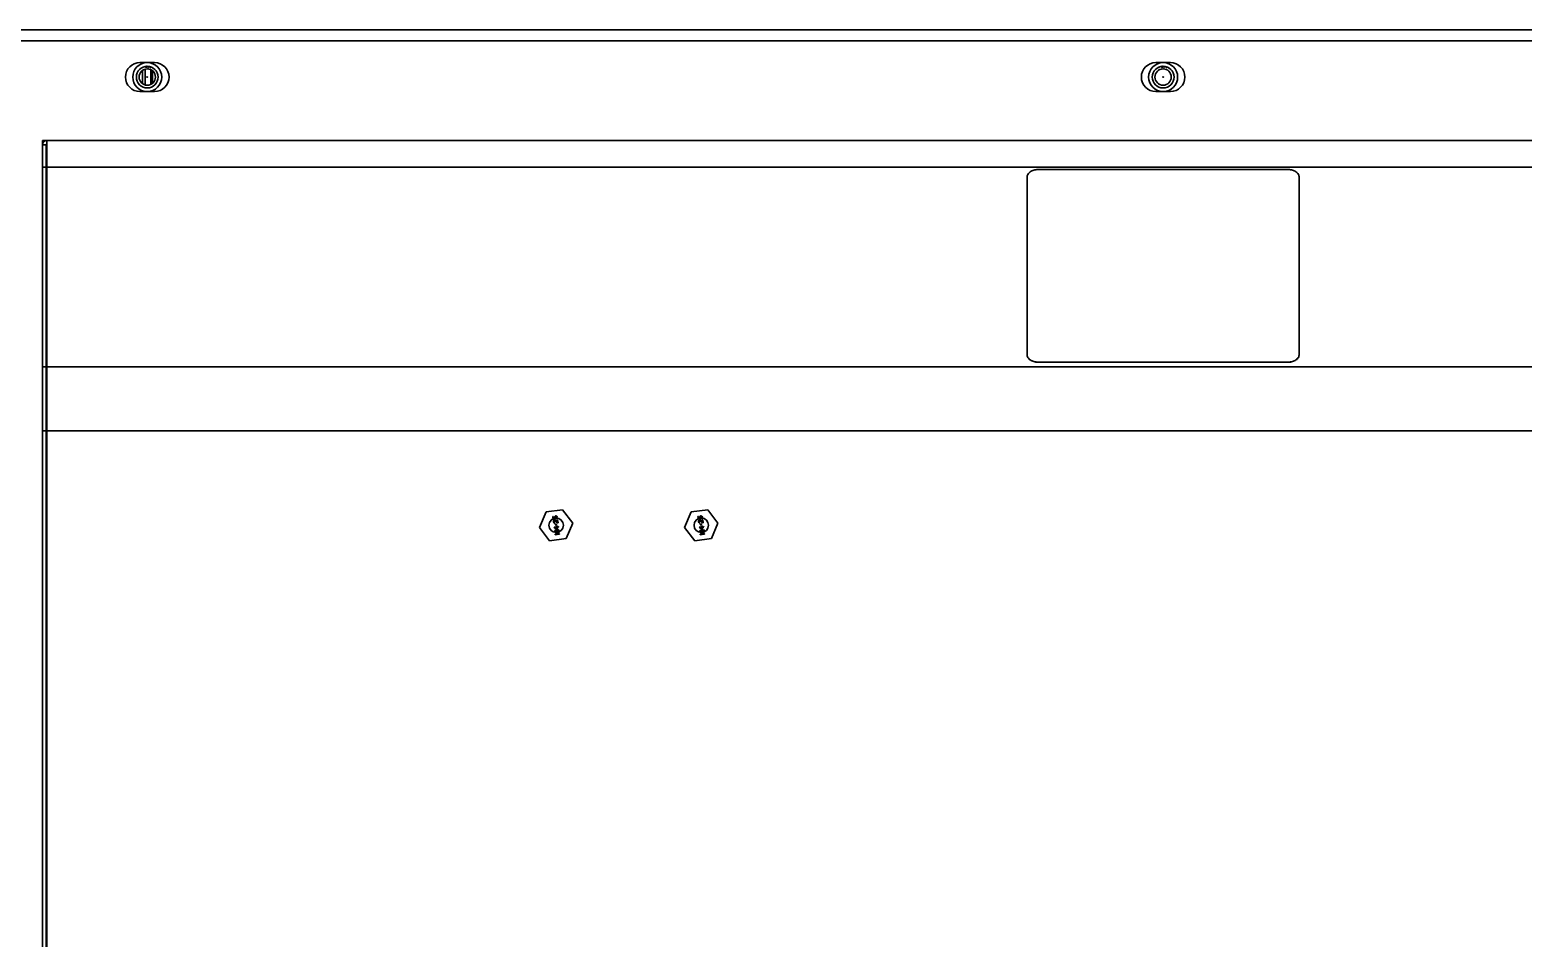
# Model space of a CAD drawing. Header units: millimetres. Extents: x 32496 to 166256, y 3504 to 23939.
# Drawn here: x 51399.5 to 51811.1, y 11805.3 to 12055.6 of the extents above; entities that cross this region are included whole.
import ezdxf

# ---------------------------------------------------------------- set-up
doc = ezdxf.new("R2010")
doc.units = ezdxf.units.MM
doc.layers.get('0').update_dxf_attribs({"lineweight": 35})

msp = doc.modelspace()

# ---------------------------------------------------------------- linework, layer by layer
at = {"linetype": 'Continuous'}
for p, q in [((51357.04, 12055.575), (52066.64, 12055.575)), ((51354.84, 12052.575), (52068.84, 12052.575)), ((51433.84, 12046.575), (51429.84, 12046.575)), ((51430.566, 12040.729), (51430.566, 12044.422)), ((51430.775, 12045.296), (51430.704, 12045.343)), ((51430.766, 12045.372), (51430.775, 12045.348)), ((51430.775, 12045.348), (51430.802, 12045.309)), ((51430.802, 12045.296), (51430.775, 12045.296)), ((51430.802, 12045.309), (51430.802, 12045.296)), ((51431.273, 12044.749), (51431.273, 12040.402)), ((51431.278, 12045.438), (51431.364, 12045.438)), ((51431.295, 12045.385), (51431.278, 12045.438)), ((51431.347, 12045.314), (51431.295, 12045.385)), ((51431.433, 12045.261), (51431.347, 12045.314)), ((51431.364, 12045.438), (51431.399, 12045.385)), ((51431.399, 12045.385), (51431.45, 12045.349)), ((51431.52, 12045.243), (51431.433, 12045.261)), ((51431.45, 12045.349), (51431.502, 12045.332)), ((51431.589, 12045.544), (51431.502, 12045.544)), ((51431.502, 12045.332), (51431.606, 12045.332)), ((51431.589, 12045.243), (51431.52, 12045.243)), ((51431.675, 12045.561), (51431.589, 12045.544)), ((51431.675, 12045.261), (51431.589, 12045.243)), ((51431.606, 12045.332), (51431.658, 12045.349)), ((51431.658, 12045.349), (51431.71, 12045.385)), ((51431.762, 12045.314), (51431.675, 12045.261)), ((51431.71, 12045.385), (51431.744, 12045.438)), ((51431.744, 12045.438), (51431.762, 12045.491)), ((51431.762, 12045.491), (51431.775, 12045.57)), ((51431.814, 12045.385), (51431.762, 12045.314)), ((51431.848, 12045.473), (51431.814, 12045.385)), ((51431.862, 12045.573), (51431.848, 12045.473)), ((51432.004, 12045.244), (51432.004, 12045.561)), ((51432.159, 12045.244), (51432.004, 12045.244)), ((51432.107, 12045.552), (51432.108, 12045.42)), ((51432.108, 12045.42), (51432.155, 12045.548)), ((51432.263, 12045.539), (51432.159, 12045.244)), ((51432.678, 12045.244), (51432.601, 12045.466)), ((51432.834, 12045.244), (51432.678, 12045.244)), ((51432.726, 12045.432), (51432.73, 12045.421)), ((51432.73, 12045.421), (51432.73, 12045.431)), ((51432.808, 12040.548), (51432.808, 12044.603)), ((51432.834, 12045.404), (51432.834, 12045.244)), ((51432.95, 12044.523), (51432.95, 12040.628)), ((51433.335, 12044.244), (51433.335, 12040.907)), ((51713.84, 12046.575), (51709.84, 12046.575)), ((51710.775, 12045.296), (51710.704, 12045.343)), ((51710.766, 12045.372), (51710.775, 12045.348)), ((51710.775, 12045.348), (51710.802, 12045.309)), ((51710.802, 12045.296), (51710.775, 12045.296)), ((51710.802, 12045.309), (51710.802, 12045.296)), ((51711.278, 12045.438), (51711.364, 12045.438)), ((51711.295, 12045.385), (51711.278, 12045.438)), ((51711.347, 12045.314), (51711.295, 12045.385)), ((51711.433, 12045.261), (51711.347, 12045.314)), ((51711.364, 12045.438), (51711.399, 12045.385)), ((51711.399, 12045.385), (51711.45, 12045.349)), ((51711.52, 12045.243), (51711.433, 12045.261)), ((51711.45, 12045.349), (51711.502, 12045.332)), ((51711.589, 12045.544), (51711.502, 12045.544)), ((51711.502, 12045.332), (51711.606, 12045.332)), ((51711.589, 12045.243), (51711.52, 12045.243)), ((51711.675, 12045.561), (51711.589, 12045.544)), ((51711.675, 12045.261), (51711.589, 12045.243)), ((51711.606, 12045.332), (51711.658, 12045.349)), ((51711.658, 12045.349), (51711.71, 12045.385)), ((51711.762, 12045.314), (51711.675, 12045.261)), ((51711.71, 12045.385), (51711.744, 12045.438)), ((51711.744, 12045.438), (51711.762, 12045.491)), ((51711.762, 12045.491), (51711.775, 12045.57)), ((51711.814, 12045.385), (51711.762, 12045.314)), ((51711.848, 12045.473), (51711.814, 12045.385)), ((51711.862, 12045.573), (51711.848, 12045.473)), ((51712.004, 12045.244), (51712.004, 12045.561)), ((51712.159, 12045.244), (51712.004, 12045.244)), ((51712.107, 12045.552), (51712.108, 12045.42)), ((51712.108, 12045.42), (51712.155, 12045.548)), ((51712.263, 12045.539), (51712.159, 12045.244)), ((51712.678, 12045.244), (51712.601, 12045.466)), ((51712.834, 12045.244), (51712.678, 12045.244)), ((51712.726, 12045.432), (51712.73, 12045.421)), ((51712.73, 12045.421), (51712.73, 12045.431)), ((51712.834, 12045.404), (51712.834, 12045.244)), ((51429.84, 12038.575), (51433.84, 12038.575)), ((51709.84, 12038.575), (51713.84, 12038.575)), ((51402.94, 12025.075), (51404.14, 12025.075)), ((51402.94, 12023.875), (51402.94, 12025.075)), ((51403.94, 12023.876), (51402.94, 12023.876)), ((51402.94, 12023.875), (51402.94, 11555.075)), ((51403.94, 11555.075), (51403.94, 12023.875)), ((51404.14, 12025.075), (52019.54, 12025.075)), ((51404.14, 12025.075), (51404.14, 11555.075)), ((51403.94, 12017.753), (51402.94, 12017.753)), ((52019.54, 12017.753), (51404.14, 12017.753)), ((51674.34, 11966.134), (51674.34, 12014.96)), ((51677.34, 12017.081), (51746.34, 12017.081)), ((51749.34, 12014.96), (51749.34, 11966.134)), ((51404.14, 12005.075), (51403.94, 12005.075)), ((51404.14, 12005.075), (51403.94, 12005.075)), ((51404.14, 12004.875), (51403.94, 12004.875)), ((51404.14, 11999.075), (51403.94, 11999.075)), ((51402.94, 11962.753), (51403.94, 11962.753)), ((51404.14, 11962.753), (52019.54, 11962.753)), ((51746.34, 11964.048), (51677.34, 11964.048)), ((51677.34, 11964.048), (51677.34, 11964.013)), ((51746.34, 11964.013), (51677.34, 11964.013)), ((51746.34, 11964.013), (51746.34, 11964.048)), ((51403.94, 11945.075), (51402.94, 11945.075)), ((51404.14, 11944.075), (51403.94, 11944.075)), ((52019.54, 11945.075), (51404.14, 11945.075)), ((51546.331, 11923.333), (51541.748, 11922.755)), ((51546.331, 11923.333), (51549.122, 11919.653)), ((51586.331, 11923.333), (51581.748, 11922.755)), ((51586.331, 11923.333), (51589.122, 11919.653)), ((51539.957, 11918.498), (51541.748, 11922.755)), ((51543.629, 11921.506), (51543.755, 11921.522)), ((51543.735, 11920.662), (51543.629, 11921.506)), ((51544.394, 11920.745), (51543.735, 11920.662)), ((51543.755, 11921.522), (51543.846, 11920.802)), ((51543.814, 11920.244), (51543.807, 11920.092)), ((51543.819, 11919.993), (51543.807, 11920.092)), ((51543.852, 11920.349), (51543.814, 11920.244)), ((51543.819, 11919.993), (51543.867, 11919.822)), ((51543.846, 11920.802), (51544.251, 11920.853)), ((51543.94, 11920.461), (51543.852, 11920.349)), ((51543.867, 11919.822), (51543.93, 11919.729)), ((51543.93, 11919.729), (51544.044, 11919.643)), ((51543.937, 11920.083), (51543.946, 11920.21)), ((51543.937, 11920.083), (51543.949, 11919.984)), ((51544.039, 11920.499), (51543.94, 11920.461)), ((51543.946, 11920.21), (51543.988, 11920.291)), ((51543.99, 11919.863), (51543.949, 11919.984)), ((51543.988, 11920.291), (51544.057, 11920.35)), ((51544.05, 11919.795), (51543.99, 11919.863)), ((51544.039, 11920.499), (51544.089, 11920.505)), ((51544.044, 11919.643), (51544.148, 11919.631)), ((51544.132, 11919.755), (51544.05, 11919.795)), ((51544.108, 11920.357), (51544.057, 11920.35)), ((51544.194, 11920.493), (51544.089, 11920.505)), ((51544.11, 11921.365), (51544.1, 11921.237)), ((51544.119, 11921.089), (51544.1, 11921.237)), ((51544.108, 11920.357), (51544.216, 11920.32)), ((51544.17, 11921.498), (51544.11, 11921.365)), ((51544.119, 11921.089), (51544.16, 11920.968)), ((51544.132, 11919.755), (51544.148, 11919.631)), ((51544.16, 11920.968), (51544.251, 11920.853)), ((51544.262, 11921.585), (51544.17, 11921.498)), ((51544.276, 11920.453), (51544.194, 11920.493)), ((51544.216, 11920.32), (51544.937, 11919.705)), ((51544.227, 11921.253), (51544.24, 11921.356)), ((51544.227, 11921.253), (51544.245, 11921.105)), ((51544.24, 11921.356), (51544.281, 11921.437)), ((51544.283, 11921.009), (51544.245, 11921.105)), ((51544.382, 11921.651), (51544.262, 11921.585)), ((51544.271, 11919.268), (51544.448, 11919.291)), ((51544.277, 11919.219), (51544.271, 11919.268)), ((51544.911, 11919.903), (51544.276, 11920.453)), ((51544.455, 11919.241), (51544.277, 11919.219)), ((51544.281, 11921.437), (51544.351, 11921.496)), ((51544.372, 11920.919), (51544.283, 11921.009)), ((51544.328, 11919.427), (51544.306, 11919.399)), ((51544.306, 11919.399), (51544.448, 11919.291)), ((51544.499, 11919.297), (51544.328, 11919.427)), ((51544.455, 11919.241), (51544.344, 11919.101)), ((51544.351, 11921.496), (51544.423, 11921.53)), ((51544.372, 11920.919), (51544.394, 11920.745)), ((51544.372, 11919.08), (51544.505, 11919.248)), ((51544.382, 11921.651), (51544.484, 11921.664)), ((51544.474, 11921.537), (51544.423, 11921.53)), ((51544.474, 11921.537), (51544.553, 11921.521)), ((51544.617, 11921.63), (51544.484, 11921.664)), ((51544.632, 11919.465), (51544.499, 11919.297)), ((51544.505, 11919.248), (51544.676, 11919.118)), ((51544.55, 11919.304), (51544.661, 11919.443)), ((51544.55, 11919.304), (51544.727, 11919.326)), ((51544.553, 11921.521), (51544.635, 11921.481)), ((51544.733, 11919.276), (51544.556, 11919.254)), ((51544.698, 11919.146), (51544.556, 11919.254)), ((51544.698, 11920.985), (51544.603, 11920.923)), ((51544.622, 11920.774), (51544.603, 11920.923)), ((51544.727, 11921.569), (51544.617, 11921.63)), ((51544.622, 11920.774), (51544.717, 11920.836)), ((51544.661, 11919.443), (51544.632, 11919.465)), ((51544.635, 11921.481), (51544.695, 11921.413)), ((51544.695, 11921.413), (51544.733, 11921.317)), ((51544.739, 11921.066), (51544.698, 11920.985)), ((51544.717, 11920.836), (51544.809, 11920.924)), ((51544.819, 11921.454), (51544.727, 11921.569)), ((51544.727, 11919.326), (51544.733, 11919.276)), ((51544.752, 11921.168), (51544.733, 11921.317)), ((51544.752, 11921.168), (51544.739, 11921.066)), ((51544.809, 11920.924), (51544.869, 11921.057)), ((51544.86, 11921.333), (51544.819, 11921.454)), ((51544.824, 11920.598), (51544.951, 11920.614)), ((51544.911, 11919.903), (51544.824, 11920.598)), ((51544.86, 11921.333), (51544.879, 11921.184)), ((51544.869, 11921.057), (51544.879, 11921.184)), ((51545.063, 11919.721), (51544.937, 11919.705)), ((51544.951, 11920.614), (51545.063, 11919.721)), ((51549.122, 11919.653), (51547.331, 11915.396)), ((51579.957, 11918.498), (51581.748, 11922.755)), ((51583.629, 11921.506), (51583.755, 11921.522)), ((51583.735, 11920.662), (51583.629, 11921.506)), ((51584.394, 11920.745), (51583.735, 11920.662)), ((51583.755, 11921.522), (51583.846, 11920.802)), ((51583.814, 11920.244), (51583.807, 11920.092)), ((51583.819, 11919.993), (51583.807, 11920.092)), ((51583.852, 11920.349), (51583.814, 11920.244)), ((51583.819, 11919.993), (51583.867, 11919.822)), ((51583.846, 11920.802), (51584.251, 11920.853)), ((51583.94, 11920.461), (51583.852, 11920.349)), ((51583.867, 11919.822), (51583.93, 11919.729)), ((51583.93, 11919.729), (51584.044, 11919.643)), ((51583.937, 11920.083), (51583.946, 11920.21)), ((51583.937, 11920.083), (51583.949, 11919.984)), ((51584.039, 11920.499), (51583.94, 11920.461)), ((51583.946, 11920.21), (51583.988, 11920.291)), ((51583.99, 11919.863), (51583.949, 11919.984)), ((51583.988, 11920.291), (51584.057, 11920.35)), ((51584.05, 11919.795), (51583.99, 11919.863)), ((51584.039, 11920.499), (51584.089, 11920.505)), ((51584.044, 11919.643), (51584.148, 11919.631)), ((51584.132, 11919.755), (51584.05, 11919.795)), ((51584.108, 11920.357), (51584.057, 11920.35)), ((51584.194, 11920.493), (51584.089, 11920.505)), ((51584.11, 11921.365), (51584.1, 11921.237)), ((51584.119, 11921.089), (51584.1, 11921.237)), ((51584.108, 11920.357), (51584.216, 11920.32)), ((51584.17, 11921.498), (51584.11, 11921.365)), ((51584.119, 11921.089), (51584.16, 11920.968)), ((51584.132, 11919.755), (51584.148, 11919.631)), ((51584.16, 11920.968), (51584.251, 11920.853)), ((51584.262, 11921.585), (51584.17, 11921.498)), ((51584.276, 11920.453), (51584.194, 11920.493)), ((51584.216, 11920.32), (51584.937, 11919.705)), ((51584.227, 11921.253), (51584.24, 11921.356)), ((51584.227, 11921.253), (51584.245, 11921.105)), ((51584.24, 11921.356), (51584.281, 11921.437)), ((51584.283, 11921.009), (51584.245, 11921.105)), ((51584.382, 11921.651), (51584.262, 11921.585)), ((51584.271, 11919.268), (51584.448, 11919.291)), ((51584.277, 11919.219), (51584.271, 11919.268)), ((51584.911, 11919.903), (51584.276, 11920.453)), ((51584.455, 11919.241), (51584.277, 11919.219)), ((51584.281, 11921.437), (51584.351, 11921.496)), ((51584.372, 11920.919), (51584.283, 11921.009)), ((51584.328, 11919.427), (51584.306, 11919.399)), ((51584.306, 11919.399), (51584.448, 11919.291)), ((51584.499, 11919.297), (51584.328, 11919.427)), ((51584.455, 11919.241), (51584.344, 11919.101)), ((51584.351, 11921.496), (51584.423, 11921.53)), ((51584.372, 11920.919), (51584.394, 11920.745)), ((51584.372, 11919.08), (51584.505, 11919.248)), ((51584.382, 11921.651), (51584.484, 11921.664)), ((51584.474, 11921.537), (51584.423, 11921.53)), ((51584.474, 11921.537), (51584.553, 11921.521)), ((51584.617, 11921.63), (51584.484, 11921.664)), ((51584.632, 11919.465), (51584.499, 11919.297)), ((51584.505, 11919.248), (51584.676, 11919.118)), ((51584.55, 11919.304), (51584.661, 11919.443)), ((51584.55, 11919.304), (51584.727, 11919.326)), ((51584.553, 11921.521), (51584.635, 11921.481)), ((51584.733, 11919.276), (51584.556, 11919.254)), ((51584.698, 11919.146), (51584.556, 11919.254)), ((51584.698, 11920.985), (51584.603, 11920.923)), ((51584.622, 11920.774), (51584.603, 11920.923)), ((51584.727, 11921.569), (51584.617, 11921.63)), ((51584.622, 11920.774), (51584.717, 11920.836)), ((51584.661, 11919.443), (51584.632, 11919.465)), ((51584.635, 11921.481), (51584.695, 11921.413)), ((51584.695, 11921.413), (51584.733, 11921.317)), ((51584.739, 11921.066), (51584.698, 11920.985)), ((51584.717, 11920.836), (51584.809, 11920.924)), ((51584.819, 11921.454), (51584.727, 11921.569)), ((51584.727, 11919.326), (51584.733, 11919.276)), ((51584.752, 11921.168), (51584.733, 11921.317)), ((51584.752, 11921.168), (51584.739, 11921.066)), ((51584.809, 11920.924), (51584.869, 11921.057)), ((51584.86, 11921.333), (51584.819, 11921.454)), ((51584.824, 11920.598), (51584.951, 11920.614)), ((51584.911, 11919.903), (51584.824, 11920.598)), ((51584.86, 11921.333), (51584.879, 11921.184)), ((51584.869, 11921.057), (51584.879, 11921.184)), ((51585.063, 11919.721), (51584.937, 11919.705)), ((51584.951, 11920.614), (51585.063, 11919.721)), ((51589.122, 11919.653), (51587.331, 11915.396)), ((51542.749, 11914.818), (51539.957, 11918.498)), ((51542.749, 11914.818), (51547.331, 11915.396)), ((51543.998, 11918.579), (51544.682, 11918.665)), ((51544.016, 11918.43), (51543.998, 11918.579)), ((51544.016, 11918.43), (51544.775, 11917.921)), ((51544.116, 11917.636), (51545.307, 11917.786)), ((51544.145, 11917.413), (51544.116, 11917.636)), ((51544.145, 11917.413), (51545.255, 11917.175)), ((51544.7, 11918.516), (51544.219, 11918.456)), ((51544.753, 11918.095), (51544.219, 11918.456)), ((51545.255, 11917.175), (51544.238, 11916.669)), ((51544.266, 11916.446), (51544.238, 11916.669)), ((51545.457, 11916.596), (51544.266, 11916.446)), ((51544.344, 11919.101), (51544.372, 11919.08)), ((51545.326, 11917.637), (51544.388, 11917.519)), ((51545.369, 11917.29), (51544.388, 11917.519)), ((51544.501, 11916.626), (51545.395, 11917.092)), ((51544.501, 11916.626), (51545.438, 11916.745)), ((51544.65, 11918.913), (51544.802, 11918.932)), ((51544.682, 11918.665), (51544.65, 11918.913)), ((51544.676, 11919.118), (51544.698, 11919.146)), ((51544.753, 11918.095), (51544.7, 11918.516)), ((51544.927, 11917.94), (51544.775, 11917.921)), ((51544.802, 11918.932), (51544.834, 11918.684)), ((51544.834, 11918.684), (51545.188, 11918.729)), ((51545.207, 11918.58), (51544.852, 11918.535)), ((51544.852, 11918.535), (51544.927, 11917.94)), ((51545.188, 11918.729), (51545.207, 11918.58)), ((51545.307, 11917.786), (51545.326, 11917.637)), ((51545.369, 11917.29), (51545.395, 11917.092)), ((51545.438, 11916.745), (51545.457, 11916.596)), ((51582.749, 11914.818), (51579.957, 11918.498)), ((51582.749, 11914.818), (51587.331, 11915.396)), ((51583.998, 11918.579), (51584.682, 11918.665)), ((51584.016, 11918.43), (51583.998, 11918.579)), ((51584.016, 11918.43), (51584.775, 11917.921)), ((51584.116, 11917.636), (51585.307, 11917.786)), ((51584.145, 11917.413), (51584.116, 11917.636)), ((51584.145, 11917.413), (51585.255, 11917.175)), ((51584.7, 11918.516), (51584.219, 11918.456)), ((51584.753, 11918.095), (51584.219, 11918.456)), ((51585.255, 11917.175), (51584.238, 11916.669)), ((51584.266, 11916.446), (51584.238, 11916.669)), ((51585.457, 11916.596), (51584.266, 11916.446)), ((51584.344, 11919.101), (51584.372, 11919.08)), ((51585.326, 11917.637), (51584.388, 11917.519)), ((51585.369, 11917.29), (51584.388, 11917.519)), ((51584.501, 11916.626), (51585.395, 11917.092)), ((51584.501, 11916.626), (51585.438, 11916.745)), ((51584.65, 11918.913), (51584.802, 11918.932)), ((51584.682, 11918.665), (51584.65, 11918.913)), ((51584.676, 11919.118), (51584.698, 11919.146)), ((51584.753, 11918.095), (51584.7, 11918.516)), ((51584.927, 11917.94), (51584.775, 11917.921)), ((51584.802, 11918.932), (51584.834, 11918.684)), ((51584.834, 11918.684), (51585.188, 11918.729)), ((51585.207, 11918.58), (51584.852, 11918.535)), ((51584.852, 11918.535), (51584.927, 11917.94)), ((51585.188, 11918.729), (51585.207, 11918.58)), ((51585.307, 11917.786), (51585.326, 11917.637)), ((51585.369, 11917.29), (51585.395, 11917.092)), ((51585.438, 11916.745), (51585.457, 11916.596)), ((51403.94, 11898.986), (51404.14, 11898.986)), ((51403.94, 11897.947), (51404.14, 11897.947))]:
    msp.add_line(p, q, dxfattribs=at)
for centre, radius in [((51431.84, 12042.575), 4), ((51431.84, 12042.575), 3), ((51431.84, 12042.575), 2.25), ((51431.84, 12042.575), 0.1), ((51711.84, 12042.575), 4), ((51711.84, 12042.575), 3), ((51711.84, 12042.575), 2.25), ((51711.84, 12042.575), 0.1), ((51544.54, 11919.075), 2), ((51584.54, 11919.075), 2)]:
    msp.add_circle(centre, radius, dxfattribs=at)
for centre, radius, start, end in [((51429.84, 12042.575), 4, 90, 270), ((51433.84, 12042.575), 4, 270, 90), ((51709.84, 12042.575), 4, 90, 270), ((51713.84, 12042.575), 4, 270, 90), ((51404.14, 12023.875), 1.2, 90, 180), ((51404.14, 12023.875), 0.2, 90, 180), ((51675.826, 11966.17), 1.486, 180.00048, 181.32068), ((51747.854, 11966.17), 1.486, 358.67932, 359.99952)]:
    msp.add_arc(centre, radius, start, end, dxfattribs=at)
for points, knots in [([(51674.34, 12014.96), (51674.34, 12015.099), (51674.38, 12015.384), (51674.557, 12015.789), (51674.841, 12016.158), (51675.359, 12016.599), (51676.204, 12016.981), (51676.953, 12017.081), (51677.34, 12017.081)], [0, 0, 0, 0, 0.1034258, 0.2106854, 0.3244943, 0.4464294, 0.712926, 1, 1, 1, 1]), ([(51746.34, 12017.081), (51746.726, 12017.081), (51747.475, 12016.981), (51748.32, 12016.599), (51748.839, 12016.158), (51749.123, 12015.789), (51749.299, 12015.384), (51749.34, 12015.099), (51749.34, 12014.96)], [0, 0, 0, 0, 0.2870739, 0.5535705, 0.6755056, 0.7893145, 0.8965742, 1, 1, 1, 1]), ([(51677.34, 11964.048), (51676.957, 11964.048), (51676.215, 11964.147), (51675.376, 11964.522), (51674.858, 11964.954), (51674.572, 11965.317), (51674.39, 11965.716), (51674.343, 11965.997), (51674.34, 11966.135)], [0, 0, 0, 0, 0.2866075, 0.5530569, 0.6751451, 0.789168, 0.896581, 1, 1, 1, 1]), ([(51674.34, 11966.134), (51674.34, 11965.995), (51674.38, 11965.71), (51674.557, 11965.306), (51674.841, 11964.936), (51675.359, 11964.496), (51676.204, 11964.114), (51676.953, 11964.013), (51677.34, 11964.013)], [0, 0, 0, 0, 0.1034258, 0.2106854, 0.3244943, 0.4464294, 0.712926, 1, 1, 1, 1]), ([(51749.339, 11966.135), (51749.336, 11965.997), (51749.29, 11965.716), (51749.108, 11965.317), (51748.821, 11964.954), (51748.303, 11964.522), (51747.464, 11964.147), (51746.722, 11964.048), (51746.34, 11964.048)], [0, 0, 0, 0, 0.1034189, 0.2108319, 0.3248548, 0.446943, 0.7133924, 1, 1, 1, 1]), ([(51746.34, 11964.013), (51746.726, 11964.013), (51747.475, 11964.114), (51748.32, 11964.496), (51748.839, 11964.936), (51749.123, 11965.306), (51749.299, 11965.71), (51749.34, 11965.995), (51749.34, 11966.134)], [0, 0, 0, 0, 0.2870739, 0.5535705, 0.6755056, 0.7893145, 0.8965742, 1, 1, 1, 1])]:
    msp.add_open_spline(points, degree=3, knots=knots, dxfattribs=at)

doc.saveas('drawing.dxf')
